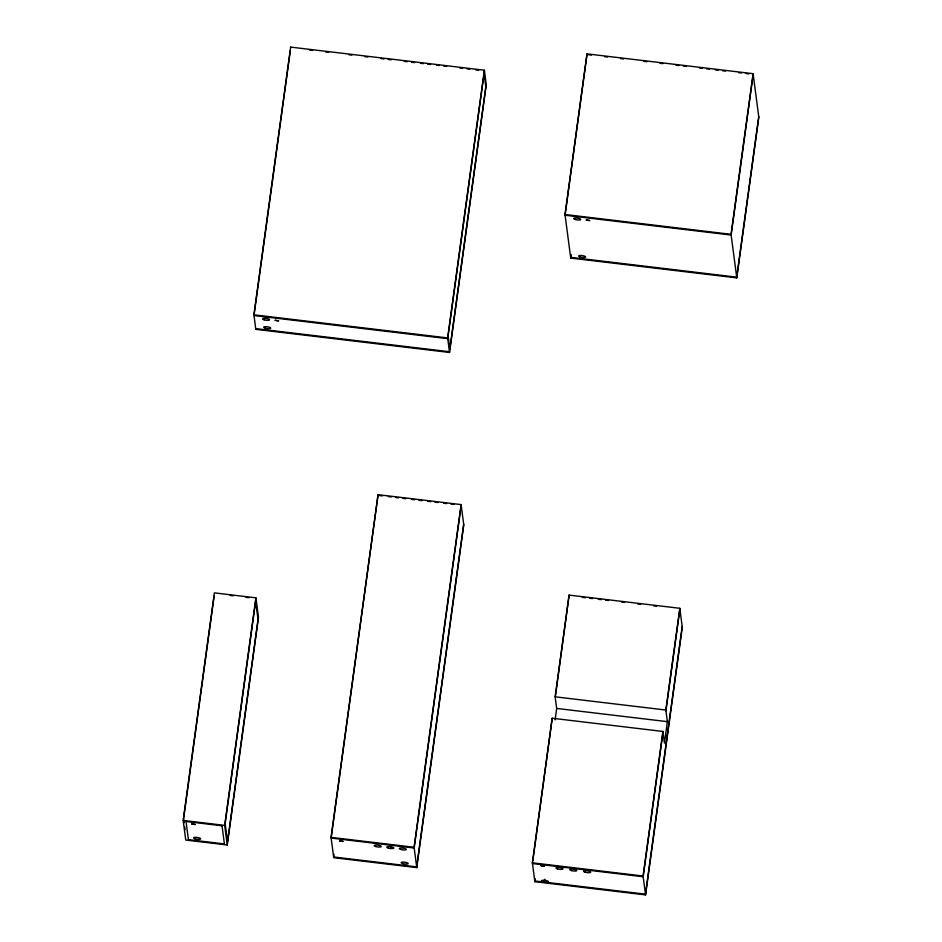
<?xml version="1.0" encoding="UTF-8"?>
<svg xmlns="http://www.w3.org/2000/svg" width="942" height="942" viewBox="0 0 942 942"><rect width="100%" height="100%" fill="white"/><g stroke="black" fill="none" stroke-linecap="round" stroke-linejoin="round"><path stroke-width="1.41" d="M183.172 820.435L214.387 592.871L255.906 597.829L258.485 617.434L227.269 844.998L185.751 840.04L183.172 820.435L224.691 825.392L227.269 844.998M214.117 596.274L183.631 818.48L184.185 822.672M253.904 314.816L290.631 47.1L484.365 70.214L486.272 84.733L449.546 352.461L255.812 329.347L253.904 314.816L447.638 337.931L449.546 352.461M290.36 50.503L253.999 315.546L447.733 338.661M224.691 825.392L255.906 597.829M331.054 837.367L378.06 494.68L461.097 504.594L463.77 524.918L416.753 867.606L333.727 857.691L331.054 837.367L414.08 847.27L416.753 867.606M333.998 854.288L333.633 856.973L416.658 866.876L463.676 524.199M447.638 337.931L484.365 70.214M484.459 70.944L448.098 335.976L449.817 349.058L485.813 86.688L484.094 73.617M390.624 848.483L390.989 845.81M414.08 847.27L461.097 504.594M461.191 505.312L414.174 848L331.148 838.086L378.06 494.68M565 214.505L587.031 53.871L753.094 73.688L758.828 117.255L736.785 277.89L570.734 258.073L565 214.505L731.051 234.322L736.785 277.89M571.005 254.67L570.64 257.343L736.691 277.16L758.734 116.525M570.734 258.073L571.135 255.176M679.806 608.297L682.291 627.184L645.564 894.9L534.856 881.688L532.371 862.813L552.2 718.24L662.909 731.451L664.44 743.073L667.372 721.654L665.841 710.033L679.806 608.297L569.098 595.097L555.144 696.821L556.675 708.443L555.109 719.865M532.831 860.858L552.2 718.24M555.439 696.103L569.098 595.097M534.856 881.688L535.256 878.78M645.564 894.9L643.08 876.025L662.909 731.451M731.051 234.322L753.094 73.688M663.003 732.181L643.174 876.743L532.466 863.543M665.947 710.763L679.9 609.027M753.188 74.418L731.145 235.041L565.094 215.235L587.031 53.871M682.196 626.454L645.458 894.17L534.762 880.97M588.585 54.777L591.505 55.119M604.611 56.685L607.519 57.038M620.637 58.592L623.545 58.946M643.939 61.383L646.848 61.725M659.965 63.291L662.874 63.632M675.991 65.198L678.899 65.551M683.268 66.07L686.188 66.423M699.294 67.977L702.202 68.33M706.571 68.848L709.491 69.202M715.319 69.896L718.228 70.238M722.596 70.768L725.517 71.109M738.622 72.675L741.531 73.017M745.899 73.547L748.819 73.888M309.671 50.091L312.579 50.432M325.685 51.998L328.605 52.34M348.999 54.777L351.908 55.131M365.013 56.685L367.933 57.038M381.039 58.604L383.959 58.946M388.328 59.476L391.236 59.817M404.342 61.383L407.262 61.725M411.63 62.254L414.539 62.596M420.368 63.291L423.288 63.644M427.656 64.162L430.565 64.515M436.393 65.21L439.302 65.551M443.67 66.07L446.59 66.423M459.696 67.989L462.616 68.33M466.985 68.86L469.893 69.202M475.722 69.896L478.63 70.25M255.718 328.617L449.452 351.731M379.614 495.586L382.534 495.928M388.351 496.622L391.271 496.976M395.64 497.494L398.548 497.847M402.917 498.365L405.837 498.707M411.666 499.401L414.574 499.755M418.943 500.273L421.863 500.626M427.68 501.321L430.6 501.662M434.968 502.192L437.877 502.533M443.706 503.228L446.626 503.581M450.994 504.1L453.903 504.441M582.309 597.381L585.217 597.734M589.586 598.252L592.506 598.606M598.323 599.3L601.243 599.642M605.612 600.16L608.52 600.513M621.638 602.079L624.546 602.421M637.652 603.987L640.572 604.34M653.677 605.894L656.598 606.248M230.201 595.474L233.086 595.815M246.039 597.369L248.912 597.711M555.144 696.821L665.841 710.033M556.675 708.443L667.372 721.654M532.371 862.813L643.08 876.025M290.631 47.1L290.725 47.83M184.738 826.864L185.103 829.655M577.929 217.272A3.544 0.895 7.8 0 1 576.787 217.107M588.314 870.008A3.544 0.895 7.8 0 1 587.631 869.937M544.971 879.451A3.544 0.895 7.8 0 1 544.511 879.381M255.635 601.231L225.15 823.438L227.54 841.595L258.026 619.389L255.635 601.231M275.182 320.351L278.691 320.857L275.217 320.292M191.791 824.003L195.3 824.509L191.838 823.944M339.673 840.935L343.182 841.442L339.709 840.876M586.265 220.051L589.774 220.569L586.301 220.004M540.932 865.674L544.441 866.181L540.967 865.616M222.018 825.781L186.033 821.495L188.424 839.64L224.408 843.938L222.018 825.781M265.173 328.134A3.544 0.895 7.8 0 0 270.719 328.193A3.544 0.895 7.8 0 0 265.762 326.65A3.544 0.895 7.8 0 0 265.173 328.134M264.078 319.797A3.544 0.895 7.8 0 0 269.624 319.868A3.544 0.895 7.8 0 0 264.667 318.314A3.544 0.895 7.8 0 0 264.078 319.797M195.088 838.827A3.544 0.895 7.8 0 0 200.634 838.886A3.544 0.895 7.8 0 0 195.677 837.332A3.544 0.895 7.8 0 0 195.088 838.827M580.107 256.954A3.544 0.895 7.8 0 0 585.653 257.013A3.544 0.895 7.8 0 0 580.696 255.47A3.544 0.895 7.8 0 0 580.107 256.954M575.173 219.486A3.544 0.895 7.8 0 0 580.719 219.545A3.544 0.895 7.8 0 0 575.762 217.991A3.544 0.895 7.8 0 0 575.173 219.486M542.898 881.747A3.544 0.895 7.8 0 0 548.444 881.806A3.544 0.895 7.8 0 0 543.487 880.264A3.544 0.895 7.8 0 0 542.898 881.747M557.428 868.865A3.544 0.895 7.8 0 0 562.975 868.936A3.544 0.895 7.8 0 0 558.017 867.382A3.544 0.895 7.8 0 0 557.428 868.865M571.264 870.526A3.544 0.895 7.8 0 0 576.81 870.585A3.544 0.895 7.8 0 0 571.853 869.03A3.544 0.895 7.8 0 0 571.264 870.526M585.1 872.174A3.544 0.895 7.8 0 0 590.646 872.233A3.544 0.895 7.8 0 0 585.688 870.679A3.544 0.895 7.8 0 0 585.1 872.174M402.634 863.567A3.544 0.895 7.8 0 0 408.18 863.637A3.544 0.895 7.8 0 0 403.223 862.083A3.544 0.895 7.8 0 0 402.634 863.567M400.774 849.448A3.544 0.895 7.8 0 0 406.32 849.519A3.544 0.895 7.8 0 0 401.363 847.965A3.544 0.895 7.8 0 0 400.774 849.448M388.222 848.012A3.544 0.895 7.8 0 0 393.768 848.071A3.544 0.895 7.8 0 0 388.81 846.528A3.544 0.895 7.8 0 0 388.222 848.012M375.681 846.517A3.544 0.895 7.8 0 0 381.216 846.575A3.544 0.895 7.8 0 0 376.258 845.033A3.544 0.895 7.8 0 0 375.681 846.517"/></g></svg>
